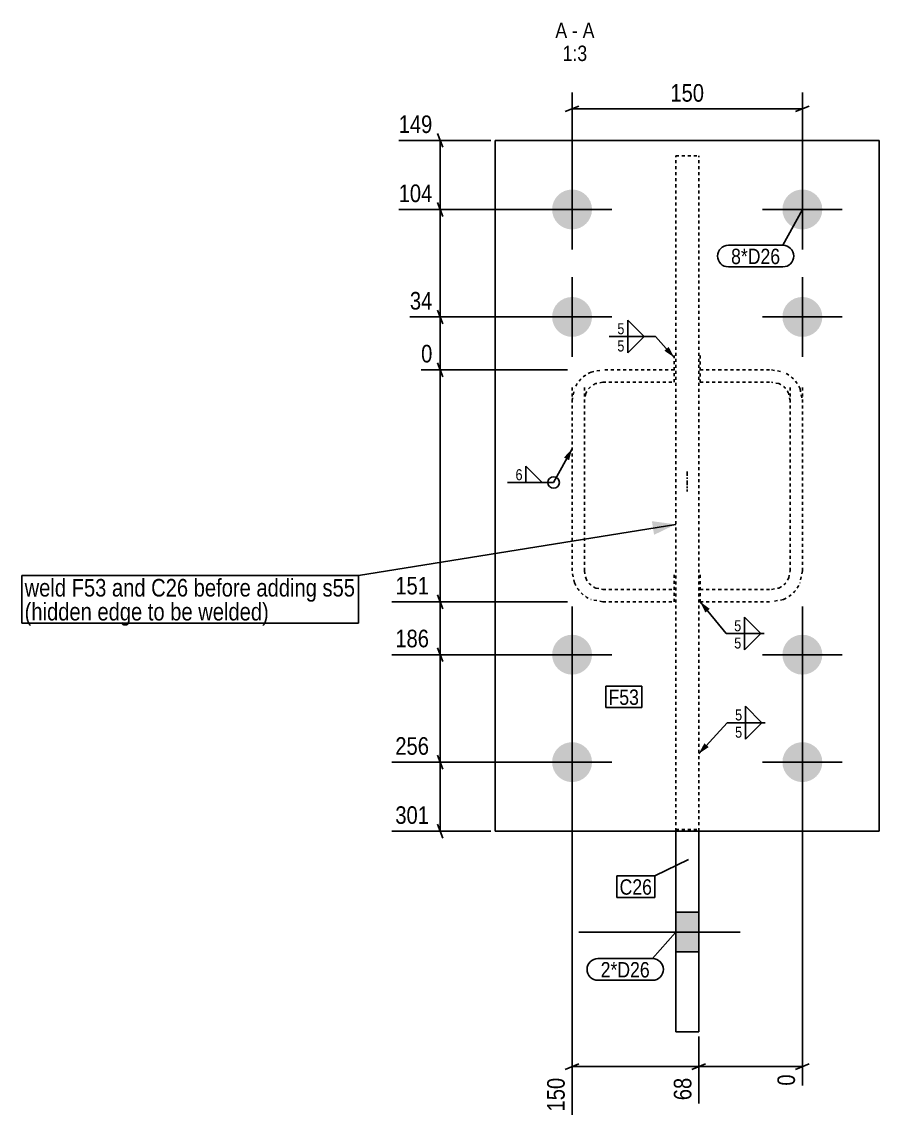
# Model space of a CAD drawing. Header units: millimetres. Extents: x 7 to 46963, y 6 to 1565.
# Drawn here: x 32830 to 33388, y 7 to 719 of the extents above; entities that cross this region are included whole.
import ezdxf

# ---------------------------------------------------------------- set-up
doc = ezdxf.new("R2010")
doc.units = ezdxf.units.MM
doc.linetypes.add('DXK_LINE_DOT2', pattern=[3.9198, 1.9599, -1.9599])
doc.linetypes.add('DXK_LINE_DOT3', pattern=[5.9187, 2.979, -0.9799, 0.9799, -0.9799])
for name, color, linetype in [('MÅLSÆTNING', 7, 'Continuous'), ('STÅL', 7, 'Continuous'), ('TEKST', 7, 'Continuous')]:
    doc.layers.add(name, color=color, linetype=linetype)
doc.styles.add('Arial Narrow', font='ARIALN.TTF', dxfattribs={"height": 0.2})

msp = doc.modelspace()

# ---------------------------------------------------------------- hatches: boundary and pattern name
at = {"layer": 'STÅL', "linetype": 'Continuous'}
for points in [[(33201.01, 596.92, -1), (33175.01, 596.92, -1)], [(33351.01, 596.92, -1), (33325.01, 596.92, -1)], [(33201.01, 526.92, -1), (33175.01, 526.92, -1)], [(33351.01, 526.92, -1), (33325.01, 526.92, -1)], [(33201.01, 306.92, -1), (33175.01, 306.92, -1)], [(33351.01, 306.92, -1), (33325.01, 306.92, -1)], [(33201.01, 236.92, -1), (33175.01, 236.92, -1)], [(33351.01, 236.92, -1), (33325.01, 236.92, -1)], [(33255.51, 139.27), (33255.51, 113.27), (33270.51, 113.27), (33270.51, 139.27)]]:
    msp.add_hatch(color=96, dxfattribs=at).paths.add_polyline_path(points)
at = {"layer": 'TEKST', "linetype": 'Continuous'}
for color, points in [(3, [(33250.9, 507.42), (33254.51, 500.58), (33248.11, 504.92)]), (3, [(33182.77, 435.38), (33188.01, 441.06), (33186.06, 433.58)]), (7, [(33239.99, 393.88), (33255.51, 391.81), (33241.41, 384.99)]), (3, [(33274.8, 334.35), (33271.51, 341.35), (33277.7, 336.73)]), (3, [(33276.96, 246.7), (33270.51, 242.43), (33274.19, 249.23)])]:
    msp.add_hatch(color=color, dxfattribs=at).paths.add_polyline_path(points)

# ---------------------------------------------------------------- linework, layer by layer
at = {"layer": 'MÅLSÆTNING', "color": 7, "linetype": 'Continuous'}
for p, q in [((33188.01, 599.92), (33188.01, 673.13)), ((33338.01, 599.92), (33338.01, 673.13)), ((33192.51, 664.28), (33183.51, 660.68)), ((33188.01, 662.48), (33338.01, 662.48)), ((33333.51, 660.68), (33342.51, 664.28)), ((33135.01, 641.92), (33075.06, 641.92)), ((33103.9, 637.42), (33100.3, 646.42)), ((33102.1, 596.92), (33102.1, 641.92)), ((33100.3, 601.42), (33103.9, 592.42)), ((33103.9, 592.42), (33100.3, 601.42)), ((33185.01, 596.92), (33075.06, 596.92)), ((33185.01, 596.92), (33075.06, 596.92)), ((33102.1, 526.92), (33102.1, 596.92)), ((33100.3, 531.42), (33103.9, 522.42)), ((33100.3, 531.42), (33103.9, 522.42)), ((33185.01, 526.92), (33082.37, 526.92)), ((33185.01, 526.92), (33082.37, 526.92)), ((33102.1, 492.48), (33102.1, 526.92)), ((33185.01, 492.48), (33089.69, 492.48)), ((33185.01, 492.48), (33089.69, 492.48)), ((33103.9, 487.98), (33100.3, 496.98)), ((33103.9, 487.98), (33100.3, 496.98)), ((33102.1, 341.35), (33102.1, 492.48)), ((33100.3, 345.85), (33103.9, 336.85)), ((33185.01, 341.35), (33070.69, 341.35)), ((33102.1, 306.92), (33102.1, 341.35)), ((33188.01, 338.35), (33188.01, 7.2)), ((33338.01, 338.35), (33338.01, 26.2)), ((33185.01, 306.92), (33070.69, 306.92)), ((33185.01, 306.92), (33070.69, 306.92)), ((33103.9, 302.42), (33100.3, 311.42)), ((33103.9, 302.42), (33100.3, 311.42)), ((33102.1, 236.92), (33102.1, 306.92)), ((33185.01, 236.92), (33070.69, 236.92)), ((33103.9, 232.42), (33100.3, 241.42)), ((33102.1, 191.92), (33102.1, 236.92)), ((33100.3, 196.42), (33103.9, 187.42)), ((33135.01, 191.92), (33070.69, 191.92)), ((33270.51, 58.24), (33270.51, 14.51)), ((33270.51, 58.24), (33270.51, 14.51)), ((33192.51, 40.41), (33183.51, 36.81)), ((33188.01, 38.61), (33270.51, 38.61)), ((33275.01, 40.41), (33266.01, 36.81)), ((33266.01, 36.81), (33275.01, 40.41)), ((33270.51, 38.61), (33338.01, 38.61)), ((33333.51, 36.81), (33342.51, 40.41))]:
    msp.add_line(p, q, dxfattribs=at)
at = {"layer": 'STÅL', "color": 2, "linetype": 'Continuous'}
for p, q in [((33138.01, 641.92), (33388.01, 641.92)), ((33138.01, 641.92), (33138.01, 191.92)), ((33388.01, 641.92), (33388.01, 191.92)), ((33138.01, 191.92), (33388.01, 191.92)), ((33255.51, 61.24), (33255.51, 191.92)), ((33270.51, 61.24), (33270.51, 191.92)), ((33270.51, 61.24), (33255.51, 61.24))]:
    msp.add_line(p, q, dxfattribs=at)
at = {"layer": 'STÅL', "color": 7, "linetype": 'DXK_LINE_DOT2'}
for p, q in [((33255.51, 191.92), (33255.51, 631.92)), ((33255.51, 631.92), (33270.51, 631.92)), ((33270.51, 191.92), (33270.51, 631.92)), ((33254.51, 484.42), (33254.51, 501.9)), ((33271.51, 501.9), (33271.51, 484.42)), ((33200.36, 490.94), (33208.01, 492.48)), ((33254.51, 492.48), (33208.01, 492.48)), ((33271.51, 492.48), (33318.01, 492.48)), ((33318.01, 492.48), (33325.66, 490.94)), ((33208.01, 484.42), (33203.42, 483.5)), ((33208.01, 484.42), (33254.51, 484.42)), ((33271.51, 484.42), (33318.01, 484.42)), ((33322.6, 483.5), (33318.01, 484.42)), ((33188.01, 361.5), (33188.01, 481.75)), ((33188.01, 472.33), (33189.53, 480.04)), ((33196.01, 361.5), (33196.01, 481.75)), ((33330.01, 361.5), (33330.01, 481.75)), ((33336.49, 480.04), (33338.01, 472.33)), ((33338.01, 361.5), (33338.01, 481.75)), ((33196.92, 476.95), (33196.01, 472.33)), ((33330.01, 472.33), (33329.1, 476.95)), ((33189.53, 353.79), (33188.01, 361.5)), ((33196.01, 361.5), (33196.92, 356.88)), ((33254.51, 341.35), (33254.51, 358.83)), ((33271.51, 358.83), (33271.51, 341.35)), ((33329.1, 356.88), (33330.01, 361.5)), ((33338.01, 361.5), (33336.49, 353.79)), ((33203.42, 350.33), (33208.01, 349.41)), ((33208.01, 349.41), (33254.51, 349.41)), ((33271.51, 349.41), (33318.01, 349.41)), ((33318.01, 349.41), (33322.6, 350.33)), ((33208.01, 341.35), (33200.36, 342.89)), ((33325.66, 342.89), (33318.01, 341.35)), ((33208.01, 341.35), (33254.51, 341.35)), ((33271.51, 341.35), (33318.01, 341.35)), ((33255.51, 193.02), (33270.51, 193.02))]:
    msp.add_line(p, q, dxfattribs=at)
at = {"layer": 'STÅL', "color": 96, "linetype": 'Continuous'}
for p, q in [((33188.01, 622.92), (33188.01, 570.92)), ((33338.01, 622.92), (33338.01, 570.92)), ((33162.01, 596.92), (33214.01, 596.92)), ((33312.01, 596.92), (33364.01, 596.92)), ((33188.01, 552.92), (33188.01, 500.92)), ((33338.01, 552.92), (33338.01, 500.92)), ((33162.01, 526.92), (33214.01, 526.92)), ((33312.01, 526.92), (33364.01, 526.92)), ((33188.01, 332.92), (33188.01, 280.92)), ((33338.01, 332.92), (33338.01, 280.92)), ((33162.01, 306.92), (33214.01, 306.92)), ((33312.01, 306.92), (33364.01, 306.92)), ((33188.01, 262.92), (33188.01, 210.92)), ((33338.01, 262.92), (33338.01, 210.92)), ((33162.01, 236.92), (33214.01, 236.92)), ((33312.01, 236.92), (33364.01, 236.92)), ((33270.51, 139.27), (33255.51, 139.27)), ((33297.51, 126.27), (33192.51, 126.27)), ((33270.51, 113.27), (33255.51, 113.27))]:
    msp.add_line(p, q, dxfattribs=at)
at = {"layer": 'STÅL', "color": 7, "linetype": 'DXK_LINE_DOT3'}
msp.add_line((33263.01, 426.33), (33263.01, 413.26), dxfattribs=at)
at = {"layer": 'STÅL', "color": 7, "linetype": 'DXK_LINE_DOT2'}
for centre, radius, start, end in [((33208.11, 472.43), 20.08, 112.7149, 157.71377), ((33317.91, 472.43), 20.08, 22.28623, 67.2851), ((33208.07, 472.39), 12.05, 112.7149, 157.71377), ((33317.95, 472.39), 12.05, 22.28623, 67.2851), ((33208.07, 361.44), 12.05, 202.28623, 247.2851), ((33317.95, 361.44), 12.05, 292.7149, 337.71377), ((33208.11, 361.4), 20.08, 202.28623, 247.2851), ((33317.91, 361.4), 20.08, 292.7149, 337.71377)]:
    msp.add_arc(centre, radius, start, end, dxfattribs=at)
at = {"layer": 'TEKST', "color": 3, "linetype": 'Continuous'}
for p, q in [((33254.51, 500.58), (33242.33, 514.17)), ((33188.01, 441.06), (33175.99, 419.07)), ((33271.51, 341.35), (33288.36, 320.69)), ((33270.51, 242.43), (33288.96, 262.59))]:
    msp.add_line(p, q, dxfattribs=at)
for start, end in [(90, 270), (270, 90)]:
    msp.add_arc((33175.99, 419.07), 3.75, start, end, dxfattribs=at)

# ---------------------------------------------------------------- wipeouts: each hides what was drawn before it
at = {"color": 0, "linetype": 'Continuous'}
for points in [[(33184.8, 708.62), (33184.8, 719.12), (33177.13, 719.12), (33177.13, 708.62)], [(33197.86, 693.62), (33197.86, 704.12), (33181.87, 704.12), (33181.87, 693.62)], [(33047.07, 344.8), (33047.07, 356.8), (32831.43, 356.8), (32831.43, 344.8)], [(32990.78, 329.2), (32990.78, 341.2), (32831.43, 341.2), (32831.43, 329.2)]]:
    msp.add_wipeout(points, dxfattribs=at).dxf.layer = 'TEKST'
at = {"color": 0}
for points in [[(33323.56, 561.34), (33323.56, 571.84), (33291.59, 571.84), (33291.59, 561.34)], [(33156.34, 419.97), (33156.34, 428.67), (33150.57, 428.67), (33150.57, 419.97)], [(33298.78, 321.59), (33298.78, 330.29), (33293.01, 330.29), (33293.01, 321.59)], [(33231.57, 274.21), (33231.57, 284.71), (33211.75, 284.71), (33211.75, 274.21)], [(33299.38, 263.49), (33299.38, 272.19), (33293.61, 272.19), (33293.61, 263.49)], [(33240.05, 150.57), (33240.05, 161.07), (33218.95, 161.07), (33218.95, 150.57)], [(33238.63, 96.65), (33238.63, 107.15), (33206.65, 107.15), (33206.65, 96.65)]]:
    msp.add_wipeout(points, dxfattribs=at).dxf.layer = 'TEKST'

# ---------------------------------------------------------------- next in the draw order: linework, layer by layer
at = {"layer": 'TEKST', "color": 3, "linetype": 'Continuous'}
for p, q in [((33168.6, 419.07), (33157.89, 429.78)), ((33157.89, 429.78), (33157.89, 419.07)), ((33145.92, 419.07), (33175.99, 419.07)), ((33157.89, 419.07), (33168.6, 419.07)), ((33311.04, 320.69), (33300.33, 331.4)), ((33300.33, 331.4), (33300.33, 320.69)), ((33300.33, 320.69), (33311.04, 320.69)), ((33311.64, 262.59), (33300.93, 273.3)), ((33300.93, 273.3), (33300.93, 262.59)), ((33300.93, 262.59), (33311.64, 262.59))]:
    msp.add_line(p, q, dxfattribs=at)
at = {"layer": 'TEKST', "color": 7, "linetype": 'Continuous'}
for p, q in [((32829.63, 358.6), (33048.87, 358.6)), ((32829.63, 327.4), (32829.63, 358.6)), ((33048.87, 327.4), (33048.87, 358.6)), ((32829.63, 327.4), (33048.87, 327.4))]:
    msp.add_line(p, q, dxfattribs=at)

# ---------------------------------------------------------------- next in the draw order: texts
at = {"layer": 'TEKST', "color": 3, "linetype": 'Continuous', "style": 'Arial Narrow'}
for s, height, p in [('1:3', 10.021, (33181.87, 693.62)), ('weld F53 and C26 before adding s55', 11.4531, (32831.43, 344.8)), ('(hidden edge to be welded)', 11.4531, (32831.43, 329.2))]:
    msp.add_text(s, height=height, dxfattribs=at).set_placement(p)
at = {"layer": 'TEKST', "color": 3, "style": 'Arial Narrow'}
msp.add_text('6', height=7.16, dxfattribs=at).set_placement((33151.17, 420.57))

# ---------------------------------------------------------------- next in the draw order: wipeouts: each hides what was drawn before it
at = {"color": 0}
for points, layer in [([(33276.38, 664.73), (33276.38, 681.53), (33249.64, 681.53), (33249.64, 664.73)], 'MÅLSÆTNING'), ([(33323.56, 561.34), (33323.56, 571.84), (33291.59, 571.84), (33291.59, 561.34)], 'TEKST'), ([(33222.68, 515.07), (33222.68, 523.77), (33216.91, 523.77), (33216.91, 515.07)], 'TEKST'), ([(33231.57, 274.21), (33231.57, 284.71), (33211.75, 284.71), (33211.75, 274.21)], 'TEKST'), ([(33240.05, 150.57), (33240.05, 161.07), (33218.95, 161.07), (33218.95, 150.57)], 'TEKST'), ([(33238.63, 96.65), (33238.63, 107.15), (33206.65, 107.15), (33206.65, 96.65)], 'TEKST')]:
    msp.add_wipeout(points, dxfattribs=at).dxf.layer = layer
at = {"color": 0, "linetype": 'Continuous'}
for points, layer in [([(33099.4, 644.32), (33099.4, 661.12), (33072.66, 661.12), (33072.66, 644.32)], 'MÅLSÆTNING'), ([(33099.4, 599.32), (33099.4, 616.12), (33072.66, 616.12), (33072.66, 599.32)], 'MÅLSÆTNING'), ([(33099.4, 529.32), (33099.4, 546.12), (33079.97, 546.12), (33079.97, 529.32)], 'MÅLSÆTNING'), ([(33099.4, 494.88), (33099.4, 511.68), (33087.29, 511.68), (33087.29, 494.88)], 'MÅLSÆTNING'), ([(33097.21, 343.75), (33097.21, 360.55), (33070.48, 360.55), (33070.48, 343.75)], 'MÅLSÆTNING'), ([(33097.21, 309.32), (33097.21, 326.12), (33070.48, 326.12), (33070.48, 309.32)], 'MÅLSÆTNING'), ([(33097.21, 239.32), (33097.21, 256.12), (33070.48, 256.12), (33070.48, 239.32)], 'MÅLSÆTNING'), ([(33097.21, 194.32), (33097.21, 211.12), (33070.48, 211.12), (33070.48, 194.32)], 'MÅLSÆTNING'), ([(33335.61, 35.91), (33318.81, 35.91), (33318.81, 23.8), (33335.61, 23.8)], 'MÅLSÆTNING'), ([(33185.61, 33.72), (33168.81, 33.72), (33168.81, 6.99), (33185.61, 6.99)], 'MÅLSÆTNING'), ([(33268.11, 33.72), (33251.31, 33.72), (33251.31, 14.3), (33268.11, 14.3)], 'MÅLSÆTNING'), ([(33191.78, 708.62), (33191.78, 719.12), (33187.95, 719.12), (33187.95, 708.62)], 'TEKST')]:
    msp.add_wipeout(points, dxfattribs=at).dxf.layer = layer

# ---------------------------------------------------------------- next in the draw order: linework, layer by layer
at = {"layer": 'MÅLSÆTNING', "color": 7, "linetype": 'Continuous'}
for p, q in [((33100.3, 345.85), (33103.9, 336.85)), ((33185.01, 341.35), (33070.69, 341.35)), ((33185.01, 236.92), (33070.69, 236.92)), ((33100.3, 241.42), (33103.9, 232.42))]:
    msp.add_line(p, q, dxfattribs=at)
at = {"layer": 'TEKST', "color": 7, "linetype": 'Continuous'}
for p, q in [((33338.01, 596.92), (33325.36, 573.64)), ((33289.79, 573.64), (33325.36, 573.64)), ((33289.79, 559.54), (33325.36, 559.54)), ((33255.51, 391.81), (33048.87, 358.6)), ((33209.95, 286.51), (33233.37, 286.51)), ((33209.95, 272.41), (33209.95, 286.51)), ((33233.37, 272.41), (33233.37, 286.51)), ((33209.95, 272.41), (33233.37, 272.41)), ((33263.82, 173.46), (33241.85, 162.87)), ((33217.15, 162.87), (33241.85, 162.87)), ((33217.15, 148.77), (33217.15, 162.87)), ((33241.85, 148.77), (33241.85, 162.87)), ((33217.15, 148.77), (33241.85, 148.77)), ((33255.48, 126.04), (33240.43, 108.95)), ((33204.85, 108.95), (33240.43, 108.95)), ((33204.85, 94.85), (33240.43, 94.85))]:
    msp.add_line(p, q, dxfattribs=at)
at = {"layer": 'TEKST', "color": 3, "linetype": 'Continuous'}
for p, q in [((33234.93, 514.17), (33224.22, 524.89)), ((33224.22, 524.89), (33224.22, 514.17)), ((33224.22, 514.17), (33234.93, 514.17))]:
    msp.add_line(p, q, dxfattribs=at)
at = {"layer": 'TEKST', "color": 7, "linetype": 'Continuous'}
for centre, start, end in [((33289.79, 566.59), 90, 270), ((33325.36, 566.59), 270, 90), ((33204.85, 101.9), 90, 270), ((33240.43, 101.9), 270, 90)]:
    msp.add_arc(centre, 7.05, start, end, dxfattribs=at)

# ---------------------------------------------------------------- next in the draw order: texts
at = {"layer": 'MÅLSÆTNING', "color": 3, "style": 'Arial Narrow'}
msp.add_text('150', height=11.453, dxfattribs=at).set_placement((33252.04, 667.13))
at = {"layer": 'MÅLSÆTNING', "color": 3, "linetype": 'Continuous', "style": 'Arial Narrow'}
for s, height, p in [('149', 11.453, (33075.06, 646.72)), ('104', 11.453, (33075.06, 601.72)), ('34', 11.453, (33082.37, 531.72)), ('0', 11.45, (33089.69, 497.28)), ('151', 11.453, (33072.88, 346.15)), ('186', 11.453, (33072.88, 311.72)), ('256', 11.453, (33072.88, 241.72)), ('301', 11.453, (33072.88, 196.72))]:
    msp.add_text(s, height=height, dxfattribs=at).set_placement(p)
for s, height, p in [('150', 11.453, (33183.21, 9.39)), ('68', 11.453, (33265.71, 16.7)), ('0', 11.45, (33333.21, 26.2))]:
    msp.add_text(s, height=height, rotation=90.00021, dxfattribs=at).set_placement(p)
at = {"layer": 'TEKST', "color": 3, "linetype": 'Continuous', "style": 'Arial Narrow'}
for s, p in [('A', (33177.13, 708.62)), ('-', (33187.95, 708.62))]:
    msp.add_text(s, height=10.02, dxfattribs=at).set_placement(p)
at = {"layer": 'TEKST', "color": 3, "style": 'Arial Narrow'}
for s, p in [('8*D26', (33291.59, 561.34)), ('F53', (33211.75, 274.21)), ('C26', (33218.95, 150.57)), ('2*D26', (33206.65, 96.65))]:
    msp.add_text(s, height=10.021, dxfattribs=at).set_placement(p)

# ---------------------------------------------------------------- next in the draw order: wipeouts: each hides what was drawn before it
at = {"color": 0, "linetype": 'Continuous'}
for points in [[(33202.6, 708.62), (33202.6, 719.12), (33194.93, 719.12), (33194.93, 708.62)], [(33298.78, 310.34), (33298.78, 319.04), (33293.01, 319.04), (33293.01, 310.34)], [(33299.38, 252.24), (33299.38, 260.94), (33293.61, 260.94), (33293.61, 252.24)]]:
    msp.add_wipeout(points, dxfattribs=at).dxf.layer = 'TEKST'

# ---------------------------------------------------------------- next in the draw order: linework, layer by layer
at = {"layer": 'TEKST', "color": 3, "linetype": 'Continuous'}
for p, q in [((33288.36, 320.69), (33313.18, 320.69)), ((33300.33, 320.69), (33311.04, 320.69)), ((33311.04, 320.69), (33300.33, 309.97)), ((33300.33, 309.97), (33300.33, 320.69)), ((33288.96, 262.59), (33313.78, 262.59)), ((33300.93, 262.59), (33311.64, 262.59)), ((33311.64, 262.59), (33300.93, 251.87)), ((33300.93, 251.87), (33300.93, 262.59))]:
    msp.add_line(p, q, dxfattribs=at)

# ---------------------------------------------------------------- next in the draw order: texts
at = {"layer": 'TEKST', "color": 3, "linetype": 'Continuous', "style": 'Arial Narrow'}
for s, height, p in [('A', 10.02, (33194.93, 708.62)), ('5', 7.16, (33293.61, 310.94)), ('5', 7.16, (33294.21, 252.84))]:
    msp.add_text(s, height=height, dxfattribs=at).set_placement(p)
at = {"layer": 'TEKST', "color": 3, "style": 'Arial Narrow'}
for p in [(33293.61, 322.19), (33294.21, 264.09)]:
    msp.add_text('5', height=7.16, dxfattribs=at).set_placement(p)

# ---------------------------------------------------------------- next in the draw order: wipeouts: each hides what was drawn before it
at = {"color": 0, "linetype": 'Continuous'}
msp.add_wipeout([(33222.68, 503.82), (33222.68, 512.52), (33216.91, 512.52), (33216.91, 503.82)], dxfattribs=at).dxf.layer = 'TEKST'

# ---------------------------------------------------------------- next in the draw order: linework, layer by layer
at = {"layer": 'TEKST', "color": 3, "linetype": 'Continuous'}
for p, q in [((33212.26, 514.17), (33242.33, 514.17)), ((33224.22, 514.17), (33234.93, 514.17)), ((33234.93, 514.17), (33224.22, 503.46)), ((33224.22, 503.46), (33224.22, 514.17))]:
    msp.add_line(p, q, dxfattribs=at)

# ---------------------------------------------------------------- next in the draw order: texts
at = {"layer": 'TEKST', "color": 3, "style": 'Arial Narrow'}
msp.add_text('5', height=7.16, dxfattribs=at).set_placement((33217.51, 515.67))
at = {"layer": 'TEKST', "color": 3, "linetype": 'Continuous', "style": 'Arial Narrow'}
msp.add_text('5', height=7.16, dxfattribs=at).set_placement((33217.51, 504.42))

doc.saveas('drawing.dxf')
